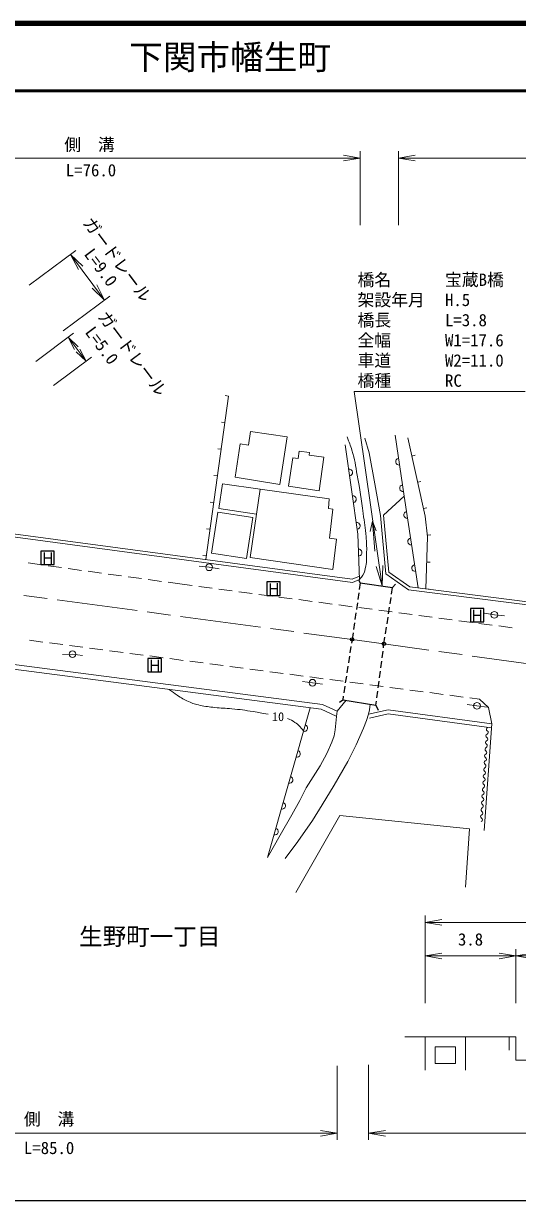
# Model space of a CAD drawing. Units: millimetres, scale not verified. Extents: x 40000 to 680000, y 20000 to 380000.
# Drawn here: x 389317 to 462730, y 205000 to 380000 of the extents above; entities that cross this region are included whole.
import ezdxf
from ezdxf.enums import TextEntityAlignment as Align

# ---------------------------------------------------------------- set-up
doc = ezdxf.new("R2010")
doc.units = ezdxf.units.MM
doc.header["$LTSCALE"] = 1000
doc.header["$PDMODE"] = 32
doc.header["$PDSIZE"] = 500
doc.linetypes.add('CHAIN', pattern=[18.5, 12, -1.5, 3.5, -1.5])
for name, color, linetype, lineweight in [('M-BMK', 2, 'CHAIN', 13), ('M-BMK-HTXT', 7, 'Continuous', 13), ('M-STR-HTXT', 7, 'Continuous', 13), ('M-STR-STR1', 1, 'Continuous', 25), ('M-STR-STRC', 7, 'Continuous', 25), ('M-TTL', 2, 'Continuous', 140), ('M-TTL-BAND', 7, 'Continuous', 25), ('M-TTL-LINE', 7, 'Continuous', 50), ('M-WORK', 1, 'Continuous', 13)]:
    doc.layers.add(name, color=color, linetype=linetype, lineweight=lineweight)
doc.layers.add('M-OTRS', color=6, linetype='Continuous')
doc.layers.add('M-TTL-TXT', color=7, linetype='Continuous')
doc.styles.add('ＭＳ ゴシック', font='')
doc.styles.get('ＭＳ ゴシック').set_extended_font_data('MS Gothic')

# ---------------------------------------------------------------- blocks, each defined once
blk = doc.blocks.new('open_arrow')
at = {"color": 0, "linetype": 'Continuous', "lineweight": -2}
blk.add_lwpolyline([(7.5, 1.25), (0, 0), (7.5, -1.25)], dxfattribs=at)

msp = doc.modelspace()

# ---------------------------------------------------------------- linework, layer by layer
at = {"layer": 'M-BMK'}
for p, q in [((375988, 296772), (438142, 288415)), ((438142, 288415), (442892, 287764)), ((467895, 284320), (442892, 287764))]:
    msp.add_line(p, q, dxfattribs=at)
at = {"layer": 'M-OTRS'}
for p in [(438142, 288415), (442892, 287764)]:
    msp.add_point(p, dxfattribs=at)
at = {"layer": 'M-STR-HTXT'}
for p, q in [((439369, 350000), (439369, 361000)), ((445025, 350000), (445025, 361000)), ((359623, 360000), (439369, 360000)), ((445025, 360000), (567889, 360000)), ((390176, 341078), (397113, 346254)), ((396312, 345656), (401362, 338886)), ((395226, 334309), (402163, 339484)), ((391125, 329730), (396745, 333944)), ((395945, 333344), (398601, 329802)), ((393781, 326188), (399401, 330402)), ((449002, 234355), (449002, 247355)), ((449002, 246355), (503002, 246355)), ((462502, 234355), (462502, 242355)), ((449002, 241355), (462502, 241355)), ((462502, 241355), (469002, 241355)), ((435935, 225000), (435935, 214000)), ((440611, 225191), (440611, 214000)), ((350335, 215000), (435935, 215000)), ((440611, 215000), (566080, 215000))]:
    msp.add_line(p, q, dxfattribs=at)
at = {"layer": 'M-STR-STR1'}
for p, q in [((439104, 297272), (439369, 296854)), ((439369, 296854), (439223, 295851)), ((439369, 296854), (444160, 296156)), ((444012, 295174), (444160, 296156)), ((444160, 296156), (444612, 296625)), ((439151, 295356), (439007, 294366)), ((443788, 293690), (443937, 294679)), ((438720, 292387), (438576, 291398)), ((438935, 293872), (438791, 292882)), ((443564, 292207), (443713, 293196)), ((438504, 290903), (438360, 289913)), ((443340, 290724), (443489, 291713)), ((438288, 289418), (438142, 288415)), ((443116, 289241), (443265, 290230)), ((437984, 287394), (437832, 286406)), ((438142, 288415), (438061, 287888)), ((442813, 287163), (442892, 287764)), ((442892, 287764), (443041, 288746)), ((437755, 285912), (437602, 284923)), ((442615, 285676), (442747, 286667)), ((437526, 284429), (437373, 283441)), ((442219, 282702), (442351, 283693)), ((442417, 284189), (442549, 285180)), ((437296, 282947), (437143, 281959)), ((442021, 281215), (442153, 282207)), ((437067, 281465), (436914, 280476)), ((441824, 279728), (441955, 280720)), ((436258, 279092), (436756, 279456)), ((436838, 279982), (436756, 279456)), ((436756, 279456), (441678, 278632)), ((441678, 278632), (441758, 279233)), ((441678, 278632), (442022, 277885))]:
    msp.add_line(p, q, dxfattribs=at)
at = {"layer": 'M-STR-STRC'}
for p, q in [((393869, 301551), (391869, 301551)), ((391869, 301551), (391869, 299551)), ((392410, 299636), (392410, 301336)), ((393401, 301347), (393401, 299642)), ((393869, 299551), (393869, 301551)), ((391869, 299551), (393869, 299551)), ((392410, 300551), (393401, 300551)), ((427464, 296974), (425464, 296974)), ((425464, 296974), (425464, 294974)), ((426004, 295059), (426004, 296759)), ((426004, 295974), (426996, 295974)), ((426996, 296770), (426996, 295065)), ((427464, 294974), (427464, 296974)), ((425464, 294974), (427464, 294974)), ((457728, 293037), (455728, 293037)), ((455728, 293037), (455728, 291037)), ((456268, 291122), (456268, 292821)), ((457259, 292832), (457259, 291127)), ((457728, 291037), (457728, 293037)), ((455728, 291037), (457728, 291037)), ((456268, 292037), (457259, 292037)), ((409807, 285595), (407807, 285595)), ((407807, 285595), (407807, 283595)), ((408348, 283680), (408348, 285379)), ((409339, 285390), (409339, 283685)), ((409807, 283595), (409807, 285595)), ((407807, 283595), (409807, 283595)), ((408348, 284595), (409339, 284595))]:
    msp.add_line(p, q, dxfattribs=at)
at = {"layer": 'M-TTL'}
msp.add_line((680000, 380000), (40000, 380000), dxfattribs=at)
at = {"layer": 'M-TTL', "color": 7, "lineweight": 13}
msp.add_lwpolyline([(442639, 296392), (438439, 325298), (463886, 325298)], dxfattribs=at)
at = {"layer": 'M-TTL-BAND'}
msp.add_line((40000, 205000), (579000, 205000), dxfattribs=at)
at = {"layer": 'M-TTL-LINE'}
msp.add_line((40000, 370000), (680000, 370000), dxfattribs=at)
at = {"layer": 'M-WORK'}
for p, q in [((419761, 324617), (416403, 300284)), ((419761, 324617), (419266, 324686)), ((419214, 320655), (418719, 320723)), ((423068, 319335), (422774, 317330)), ((428519, 318569), (423068, 319335)), ((427408, 311445), (428519, 318569)), ((418667, 316692), (418172, 316761)), ((421510, 317484), (420757, 312555)), ((422774, 317330), (421510, 317484)), ((440675, 316185), (440066, 318359)), ((429324, 315403), (428723, 311189)), ((430128, 315300), (429324, 315403)), ((430281, 316398), (430128, 315300)), ((431813, 316207), (430281, 316398)), ((431775, 315811), (431813, 316207)), ((433945, 315517), (431775, 315811)), ((433281, 310526), (433945, 315517)), ((441551, 311580), (440675, 316185)), ((447041, 315690), (447529, 315798)), ((418120, 312730), (417625, 312798)), ((418327, 307886), (418869, 311576)), ((418869, 311576), (424486, 310751)), ((420757, 312555), (427408, 311445)), ((442363, 306836), (441551, 311580)), ((447902, 311784), (448390, 311891)), ((424486, 310751), (423944, 307061)), ((434761, 309320), (424486, 310751)), ((428723, 311189), (433281, 310526)), ((417574, 308767), (417078, 308836)), ((434636, 307866), (434761, 309320)), ((442811, 306877), (445894, 309739)), ((364199, 306832), (438218, 296905)), ((364259, 307278), (438158, 297367)), ((417271, 301243), (418215, 307346)), ((418215, 307346), (423384, 306547)), ((423944, 307061), (418327, 307886)), ((423384, 306547), (422441, 300444)), ((423944, 307061), (423002, 300595)), ((435292, 307803), (434636, 307866)), ((434808, 303472), (435292, 307803)), ((442363, 306836), (443161, 298189)), ((442811, 306877), (443590, 298437)), ((448763, 307877), (449251, 307985)), ((417027, 304805), (416531, 304873)), ((441166, 306011), (440839, 304480)), ((441531, 301526), (441166, 306011)), ((441166, 306011), (441736, 304553)), ((435855, 303316), (434808, 303472)), ((435292, 298828), (435855, 303316)), ((449352, 303925), (449849, 303985)), ((422441, 300444), (417271, 301243)), ((390016, 299791), (391997, 299516)), ((392987, 299379), (394969, 299105)), ((416900, 299148), (415411, 299335)), ((416480, 300843), (415985, 300911)), ((423002, 300595), (435292, 298828)), ((449252, 299929), (449752, 299912)), ((395959, 298968), (397940, 298694)), ((398931, 298557), (400912, 298283)), ((401902, 298145), (403884, 297871)), ((404874, 297734), (406855, 297460)), ((416900, 299148), (418379, 298902)), ((438158, 297367), (439238, 297815)), ((443161, 298189), (446554, 295804)), ((443590, 298437), (446721, 296237)), ((407846, 297323), (409827, 297049)), ((410817, 296912), (413221, 296579)), ((413221, 296579), (414377, 296427)), ((415368, 296296), (417351, 296035)), ((418343, 295904), (420326, 295643)), ((438218, 296905), (439254, 297335)), ((446554, 295804), (505461, 288285)), ((446721, 296237), (505518, 288732)), ((449111, 295932), (449611, 295914)), ((421317, 295513), (423300, 295252)), ((424291, 295121), (426274, 294860)), ((427266, 294729), (429249, 294468)), ((430240, 294338), (432223, 294077)), ((433214, 293946), (435197, 293685)), ((436189, 293554), (438172, 293293)), ((439163, 293163), (441146, 292902)), ((442137, 292771), (444120, 292510)), ((445112, 292379), (447095, 292118)), ((459295, 292083), (457816, 292330)), ((448086, 291988), (450069, 291726)), ((451060, 291596), (453043, 291335)), ((454035, 291204), (456018, 290943)), ((457009, 290813), (458992, 290551)), ((459295, 292083), (460789, 291948)), ((459983, 290421), (461966, 290160)), ((390218, 288298), (392202, 288038)), ((393193, 287908), (395176, 287648)), ((396168, 287519), (398151, 287259)), ((399142, 287129), (401125, 286869)), ((396594, 286229), (395094, 286183)), ((396594, 286229), (398083, 286051)), ((402117, 286739), (404100, 286480)), ((405091, 286350), (407074, 286090)), ((408066, 285960), (410049, 285700)), ((411041, 285571), (413024, 285311)), ((386661, 284134), (433543, 278043)), ((386752, 284848), (433744, 278743)), ((414015, 285181), (415998, 284921)), ((416990, 284791), (418973, 284532)), ((419964, 284402), (421947, 284142)), ((422939, 284012), (424922, 283752)), ((425914, 283622), (427897, 283363)), ((428888, 283233), (430871, 282973)), ((432264, 281980), (430774, 282157)), ((431863, 282843), (433846, 282583)), ((432264, 281980), (433749, 281771)), ((434837, 282454), (436820, 282194)), ((437812, 282064), (439795, 281804)), ((440787, 281674), (442770, 281415)), ((443761, 281285), (445744, 281025)), ((446736, 280895), (448719, 280635)), ((449710, 280506), (451693, 280246)), ((452685, 280116), (454668, 279856)), ((425572, 256004), (431898, 278256)), ((433744, 278743), (435935, 277732)), ((437260, 279371), (435935, 277732)), ((440749, 277946), (440840, 278772)), ((456717, 278548), (455232, 278757)), ((455659, 279726), (457090, 279539)), ((456717, 278548), (458204, 278353)), ((457090, 279539), (458402, 278296)), ((458402, 278296), (458934, 275853)), ((433543, 278043), (435788, 277007)), ((435839, 276979), (435638, 274965)), ((435935, 277732), (435839, 276979)), ((440292, 276363), (440611, 277303)), ((440611, 277303), (443499, 277959)), ((440611, 277303), (440749, 277946)), ((440744, 276718), (443526, 277350)), ((443499, 277959), (458934, 275853)), ((443526, 277350), (458890, 275253)), ((435638, 274965), (435485, 274065)), ((438760, 272763), (439851, 275214)), ((439851, 275214), (440292, 276363)), ((458934, 275853), (457776, 260025)), ((435121, 273146), (434393, 271479)), ((435485, 274065), (435121, 273146)), ((434393, 271479), (433398, 269641)), ((437534, 270292), (438760, 272763)), ((433398, 269641), (432363, 267994)), ((435485, 266730), (437534, 270292)), ((432363, 267994), (431329, 266347)), ((431329, 266347), (430372, 264490)), ((433723, 263819), (435485, 266730)), ((430372, 264490), (429204, 262345)), ((432268, 261502), (433723, 263819)), ((429204, 262345), (427442, 259338)), ((429776, 250774), (436340, 262231)), ((430065, 258361), (432268, 261502)), ((436340, 262231), (455624, 260259)), ((427442, 259338), (425572, 256004)), ((455624, 260259), (454992, 251583)), ((428208, 255853), (430065, 258361)), ((446002, 229355), (449002, 229355)), ((449002, 229355), (449002, 224355)), ((449002, 229355), (455002, 229355)), ((455002, 229355), (455002, 224355)), ((455002, 229355), (462502, 229355)), ((461502, 229355), (461502, 227355)), ((462502, 229355), (462502, 225855)), ((450502, 227855), (453502, 227855)), ((450502, 225355), (450502, 227855)), ((453502, 227855), (453502, 225355)), ((462502, 225855), (469002, 225855)), ((453502, 225355), (450502, 225355))]:
    msp.add_line(p, q, dxfattribs=at)
for points in [[(444534, 318806), (445894, 309739), (447979, 296076)], [(439254, 297335), (439022, 304094), (437122, 317358)], [(449111, 295932), (449383, 303667), (449008, 306763), (446448, 318383)]]:
    msp.add_lwpolyline(points, dxfattribs=at)
for centre in [(416900, 299148), (459295, 292083), (396594, 286229), (432264, 281980), (456717, 278548)]:
    msp.add_circle(centre, 500, dxfattribs=at)
for centre, radius, start, end in [((445127, 314851), 500, 98.52795, 278.52795), ((437712, 313237), 500, 278.15138, 98.15138), ((438280, 309278), 500, 278.15138, 98.15138), ((445721, 310895), 500, 98.52795, 278.52795), ((446321, 306940), 500, 98.67569, 278.67569), ((438847, 305318), 500, 278.15138, 98.15138), ((446924, 302986), 500, 98.67569, 278.67569), ((439117, 301332), 500, 271.96687, 91.96687), ((447528, 299032), 500, 98.67569, 278.67569), ((431040, 275241), 500, 254.13144, 74.13144), ((458400, 275078), 284, 114.27017, 238.08382), ((458100, 274597), 284, 294.27017, 58.08382), ((458266, 273081), 284, 114.27017, 238.08382), ((458333, 274080), 284, 114.27017, 238.08382), ((458033, 273598), 284, 294.27017, 58.08382), ((429947, 271394), 500, 254.13144, 74.13144), ((458133, 271085), 284, 114.27017, 238.08382), ((458200, 272083), 284, 114.27017, 238.08382), ((457900, 271602), 284, 294.27017, 58.08382), ((457967, 272600), 284, 294.27017, 58.08382), ((458066, 270087), 284, 114.27017, 238.08382), ((457766, 269606), 284, 294.27017, 58.08382), ((457833, 270604), 284, 294.27017, 58.08382), ((428853, 267546), 500, 254.13144, 74.13144), ((457933, 268091), 284, 114.27017, 238.08382), ((458000, 269089), 284, 114.27017, 238.08382), ((457633, 267609), 284, 294.27017, 58.08382), ((457700, 268607), 284, 294.27017, 58.08382), ((457799, 266094), 284, 114.27017, 238.08382), ((457866, 267092), 284, 114.27017, 238.08382), ((457566, 266611), 284, 294.27017, 58.08382), ((457666, 264098), 284, 114.27017, 238.08382), ((457733, 265096), 284, 114.27017, 238.08382), ((457433, 264615), 284, 294.27017, 58.08382), ((457500, 265613), 284, 294.27017, 58.08382), ((427759, 263699), 500, 254.13144, 74.13144), ((457599, 263100), 284, 114.27017, 238.08382), ((457300, 262618), 284, 294.27017, 58.08382), ((457366, 263616), 284, 294.27017, 58.08382), ((457533, 262101), 284, 114.27017, 238.08382), ((457233, 261620), 284, 294.27017, 58.08382), ((426666, 259851), 500, 254.13144, 74.13144)]:
    msp.add_arc(centre, radius, start, end, dxfattribs=at)
for points, knots in [([(439254, 297335), (439506, 297601), (439590, 297718), (439757, 297996), (440036, 298461), (440068, 298787), (440179, 299318), (440348, 300132), (440291, 300612), (440313, 301443), (440336, 302319), (440300, 302811), (440236, 303684), (440137, 305038), (439985, 305787), (439796, 307131), (439481, 309365), (439319, 310619), (438915, 312838), (438649, 314297), (438575, 315138), (438129, 316553), (437879, 317350), (437783, 317641), (437402, 318564)], [0, 0, 0, 0, 1, 1, 1, 2, 2, 2, 3, 3, 3, 4, 4, 4, 5, 5, 5, 6, 6, 6, 7, 7, 7, 8, 8, 8, 8]), ([(410983, 280974), (411511, 280562), (411672, 280446), (412136, 280139), (412780, 279714), (413147, 279467), (413859, 279169), (414502, 278900), (414879, 278779), (415557, 278620), (416397, 278424), (416884, 278399), (417741, 278301), (418719, 278189), (419276, 278215), (420256, 278116), (421509, 277990), (422210, 277897), (423454, 277695), (424324, 277553), (424612, 277502), (425675, 277292)], [0, 0, 0, 0, 1, 1, 1, 2, 2, 2, 3, 3, 3, 4, 4, 4, 5, 5, 5, 6, 6, 6, 7, 7, 7, 7]), ([(428548, 276660), (429066, 276452), (429252, 276356), (429659, 276086), (430236, 275702), (430415, 275450), (430928, 274845)], [0, 0, 0, 0, 1, 1, 1, 2, 2, 2, 2])]:
    msp.add_open_spline(points, degree=3, knots=knots, dxfattribs=at)

# ---------------------------------------------------------------- block references
at = {"layer": 'M-STR-HTXT'}
for p, xscale, yscale, rotation in [((439369, 360000), 333, 333, 180), ((396312, 345656), 333, 333, 306.7), ((401362, 338886), 333, 333, 126.7), ((395945, 333344), 267, 267, 306.9), ((398601, 329802), 267, 267, 126.9), ((462502, 241355), 333, 333, 180), ((435935, 215000), 333, 333, 180)]:
    msp.add_blockref('open_arrow', p, dxfattribs=dict(at, xscale=xscale, yscale=yscale, rotation=rotation))
at = {"layer": 'M-STR-HTXT', "xscale": 333, "yscale": 333}
for p in [(445025, 360000), (449002, 246355), (449002, 241355), (462502, 241355), (440611, 215000)]:
    msp.add_blockref('open_arrow', p, dxfattribs=at)
at = {"layer": 'M-TTL', "color": 7, "lineweight": 13, "xscale": 400, "yscale": 400, "rotation": 98.3}
msp.add_blockref('open_arrow', (442639, 296392), dxfattribs=at)

# ---------------------------------------------------------------- texts
at = {"layer": 'M-BMK-HTXT', "style": 'ＭＳ ゴシック'}
msp.add_text('生野町一丁目', height=2566, dxfattribs=at).set_placement((408073, 244259), align=Align.MIDDLE_CENTER)
at = {"layer": 'M-STR-HTXT', "style": 'ＭＳ ゴシック'}
for p in [(399120, 361996), (393112, 217101)]:
    msp.add_text('側\u3000溝', height=1833, dxfattribs=at).set_placement(p, align=Align.MIDDLE_CENTER)
for s, p in [('L=76.0', (399341, 356728)), ('3.8', (455752, 242355)), ('L=85.0', (393112, 211349))]:
    msp.add_text(s, height=1833, dxfattribs=at).set_placement(p, align=Align.BOTTOM_CENTER)
for p in [(403278, 344911), (405518, 330961)]:
    msp.add_text('ガードレール', height=1833, rotation=306.865, dxfattribs=at).set_placement(p, align=Align.MIDDLE_CENTER)
for s, rotation, p in [('L=9.0', 306.722, (399638, 342869)), ('L=5.0', 306.865, (399787, 331263))]:
    msp.add_text(s, height=1833, rotation=rotation, dxfattribs=at).set_placement(p, align=Align.BOTTOM_CENTER)
for s, p in [('橋名', (438959, 341906)), ('宝蔵B橋', (451959, 341906)), ('架設年月', (438959, 338906)), ('H.5', (451959, 338906)), ('橋長', (438959, 335906)), ('L=3.8', (451959, 335906)), ('全幅', (438959, 332906)), ('W1=17.6', (451959, 332906)), ('車道', (438959, 329906)), ('W2=11.0', (451959, 329906)), ('橋種', (438959, 326906)), ('RC', (451959, 326906))]:
    msp.add_text(s, height=1833, dxfattribs=at).set_placement(p, align=Align.MIDDLE_LEFT)
at = {"layer": 'M-TTL-TXT', "style": 'ＭＳ ゴシック'}
msp.add_text('下関市幡生町', height=3666, dxfattribs=at).set_placement((405024, 375000), align=Align.MIDDLE_LEFT)
at = {"layer": 'M-WORK', "style": 'ＭＳ ゴシック'}
msp.add_text('10', height=1320, dxfattribs=at).set_placement((427150, 276938), align=Align.MIDDLE_CENTER)

doc.saveas('drawing.dxf')
